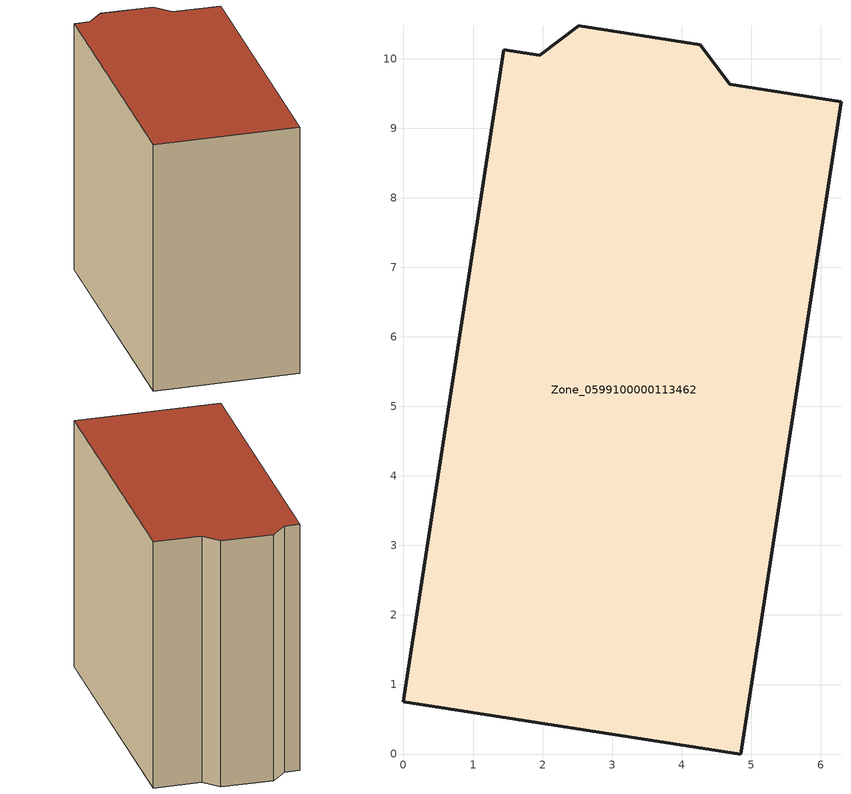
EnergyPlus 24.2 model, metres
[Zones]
Zone_0599100000113462
 floor ground (C_G): 4.69,9.63 6.29,9.38 4.85,0 0,0.75 1.44,10.13 1.96,10.05 2.52,10.47 4.27,10.2 z0
 wall outside (C_F): 1.44,10.13 0,0.75 4.85,0 6.29,9.38 4.69,9.63 4.27,10.2 2.52,10.47 1.96,10.05 1.44,10.13 z0:8.78
 roof outside (C_R): 0,0.75 4.85,0 6.29,9.38 4.69,9.63 4.27,10.2 2.52,10.47 1.96,10.05 1.44,10.13 z8.78
[BUILDING]
Pand.0599100000113462: North Axis=0; Terrain=City; Loads Convergence Tolerance Value=0.04; Temperature Convergence Tolerance Value=0.4; Solar Distribution=FullExterior; Maximum Number of Warmup Days=25; Minimum Number of Warmup Days=1
[Site:Location]
Rotterdam.The.Hague.AP_ZH_NLD Design_Conditions: Latitude=51.96; Longitude=4.45; Time Zone=1; Elevation=-4.5
[SITE:GROUNDTEMPERATURE:BUILDINGSURFACE]
18, 18, 18, 18, 18, 18, 18, 18, 18, 18, 18, 18
[MATERIAL] Thermal Absorptance=0.9; Solar Absorptance=0.7; Visible Absorptance=0.7
Name | Roughness | Thickness | Conductivity | Density | Specific Heat
G.TC.1946 | MediumSmooth | 0.15 | 1 | 540 | 1210
F.TC.1946 | Rough | 0.3 | 0.857143 | 1920 | 840
R.TC.1946 | MediumRough | 0.2 | 0.909091 | 1500 | 1000
[CONSTRUCTION]
C_G: G.TC.1946
C_F: F.TC.1946
C_R: R.TC.1946
[ZONE]
Zone_0599100000113462: Type=1; Multiplier=1; Ceiling Height=Autocalculate; Volume=Autocalculate; Floor Area=autocalculate; Part of Total Floor Area=Yes
[ZONEINFILTRATION:DESIGNFLOWRATE]
Infil_Zone_0599100000113462: Zone or ZoneList or Space or SpaceList=Zone_0599100000113462; Schedule=AlwaysOn; Design Flow Rate Calculation Method=Flow/Area; Flow Rate per Floor Area=0.003; Constant Term Coefficient=1; Temperature Term Coefficient=0; Velocity Term Coefficient=0; Velocity Squared Term Coefficient=0
[HVACTEMPLATE:ZONE:IDEALLOADSAIRSYSTEM]
Zone_0599100000113462: Maximum Heating Supply Air Temperature=50; Minimum Cooling Supply Air Temperature=13; Maximum Heating Supply Air Humidity Ratio=0.0156; Minimum Cooling Supply Air Humidity Ratio=0.0077; Heating Limit=NoLimit; Cooling Limit=NoLimit; Dehumidification Control Type=ConstantSensibleHeatRatio; Cooling Sensible Heat Ratio=0.7; Dehumidification Setpoint=60; Humidification Control Type=None; Humidification Setpoint=30; Outdoor Air Method=None; Outdoor Air Flow Rate per Person=0.00944; Outdoor Air Flow Rate per Zone Floor Area=0; Outdoor Air Flow Rate per Zone=0; Demand Controlled Ventilation Type=None; Outdoor Air Economizer Type=NoEconomizer; Heat Recovery Type=None; Sensible Heat Recovery Effectiveness=0.7; Latent Heat Recovery Effectiveness=0.65
[ZONECONTROL:THERMOSTAT]
ThermostatControl_Zone_0599100000113462: Zone or ZoneList=Zone_0599100000113462; Control Type Schedule=DualSetpointControlType; Control 1=Thermostat_Zone_0599100000113462; Temperature Difference Between Cutout And Setpoint=0
[THERMOSTATSETPOINT:DUALSETPOINT]
Thermostat_Zone_0599100000113462: Heating Setpoint Temperature Schedule=HeatingSetpoint_Zone_0599100000113462; Cooling Setpoint Temperature Schedule=CoolingSetpoint_Zone_0599100000113462
[SCHEDULE:COMPACT]
HeatingSetpoint_Zone_0599100000113462: Through: 12/31, For: AllDays, Until: 24:00, 21
CoolingSetpoint_Zone_0599100000113462: Through: 12/31, For: AllDays, Until: 24:00, 24
DualSetpointControlType: Through: 12/31, For: AllDays, Until: 24:00, 4
AlwaysOn: Through: 12/31, For: AllDays, Until: 24:00, 1
